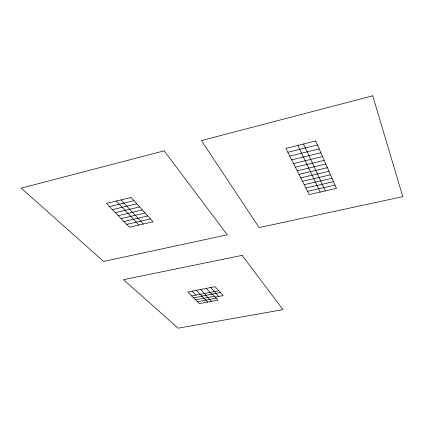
<?xml version="1.0" encoding="UTF-8"?>
<svg xmlns="http://www.w3.org/2000/svg" width="424" height="424" viewBox="0 0 424 424"><rect width="100%" height="100%" fill="white"/><g stroke="black" fill="none" stroke-linecap="round" stroke-linejoin="round"><path stroke-width="0.64" d="M287.854 152.253L317.454 144.971M289.783 156.08L319.177 148.904M291.68 159.848L320.873 152.773M109.424 206.578L133.936 200.663M293.551 163.558L322.542 156.589M112.402 209.647L136.777 203.812M295.39 167.215L324.185 160.341M115.339 212.673L139.581 206.912M297.203 170.814L325.802 164.035M118.238 215.657L142.342 209.975M298.994 174.359L327.397 167.676M121.1 218.599L145.066 212.991M300.754 177.852L328.966 171.264M123.919 221.503L147.759 215.964M302.487 181.292L330.513 174.799M126.702 224.37L150.409 218.901M304.199 184.684L332.034 178.281M305.879 188.028L333.534 181.711M307.543 191.325L335.013 185.092M191.685 295.936L218.752 290.779M201.93 296.069L220.358 292.571M193.609 297.892L202.126 296.275M195.512 299.821L214.417 296.259M215.207 297.118L223.093 295.634L215.106 286.693L187.779 291.966L199.248 303.621L217.978 300.128L212.413 294.081M197.388 301.734L216.208 298.204M192.088 291.134L195.957 295.125M196.418 290.297L207.649 302.058M205.757 295.343L211.422 301.353M116.314 201.056L138.934 225.022M200.764 289.459L206.212 295.252M120.994 199.916L143.407 223.999M206.318 288.389L211.693 294.214M210.702 287.546L218.784 296.445M297.881 145.395L320.157 192.099M303.536 143.99L325.335 190.933M372.717 95.819L201.432 140.577L259.128 227.603L402.8 196.635L372.717 95.819M164.157 150.827L21.2 188.15L103.62 261.444L227.291 234.806L164.157 150.827M315.705 140.975L285.893 148.368L309.175 194.568L336.476 188.42L315.705 140.975M131.053 197.473L106.398 203.462L129.447 227.195L153.027 221.794L131.053 197.473M242.125 255.386L123.495 279.66L178.138 328.181L282.999 309.637L242.125 255.386"/></g></svg>
